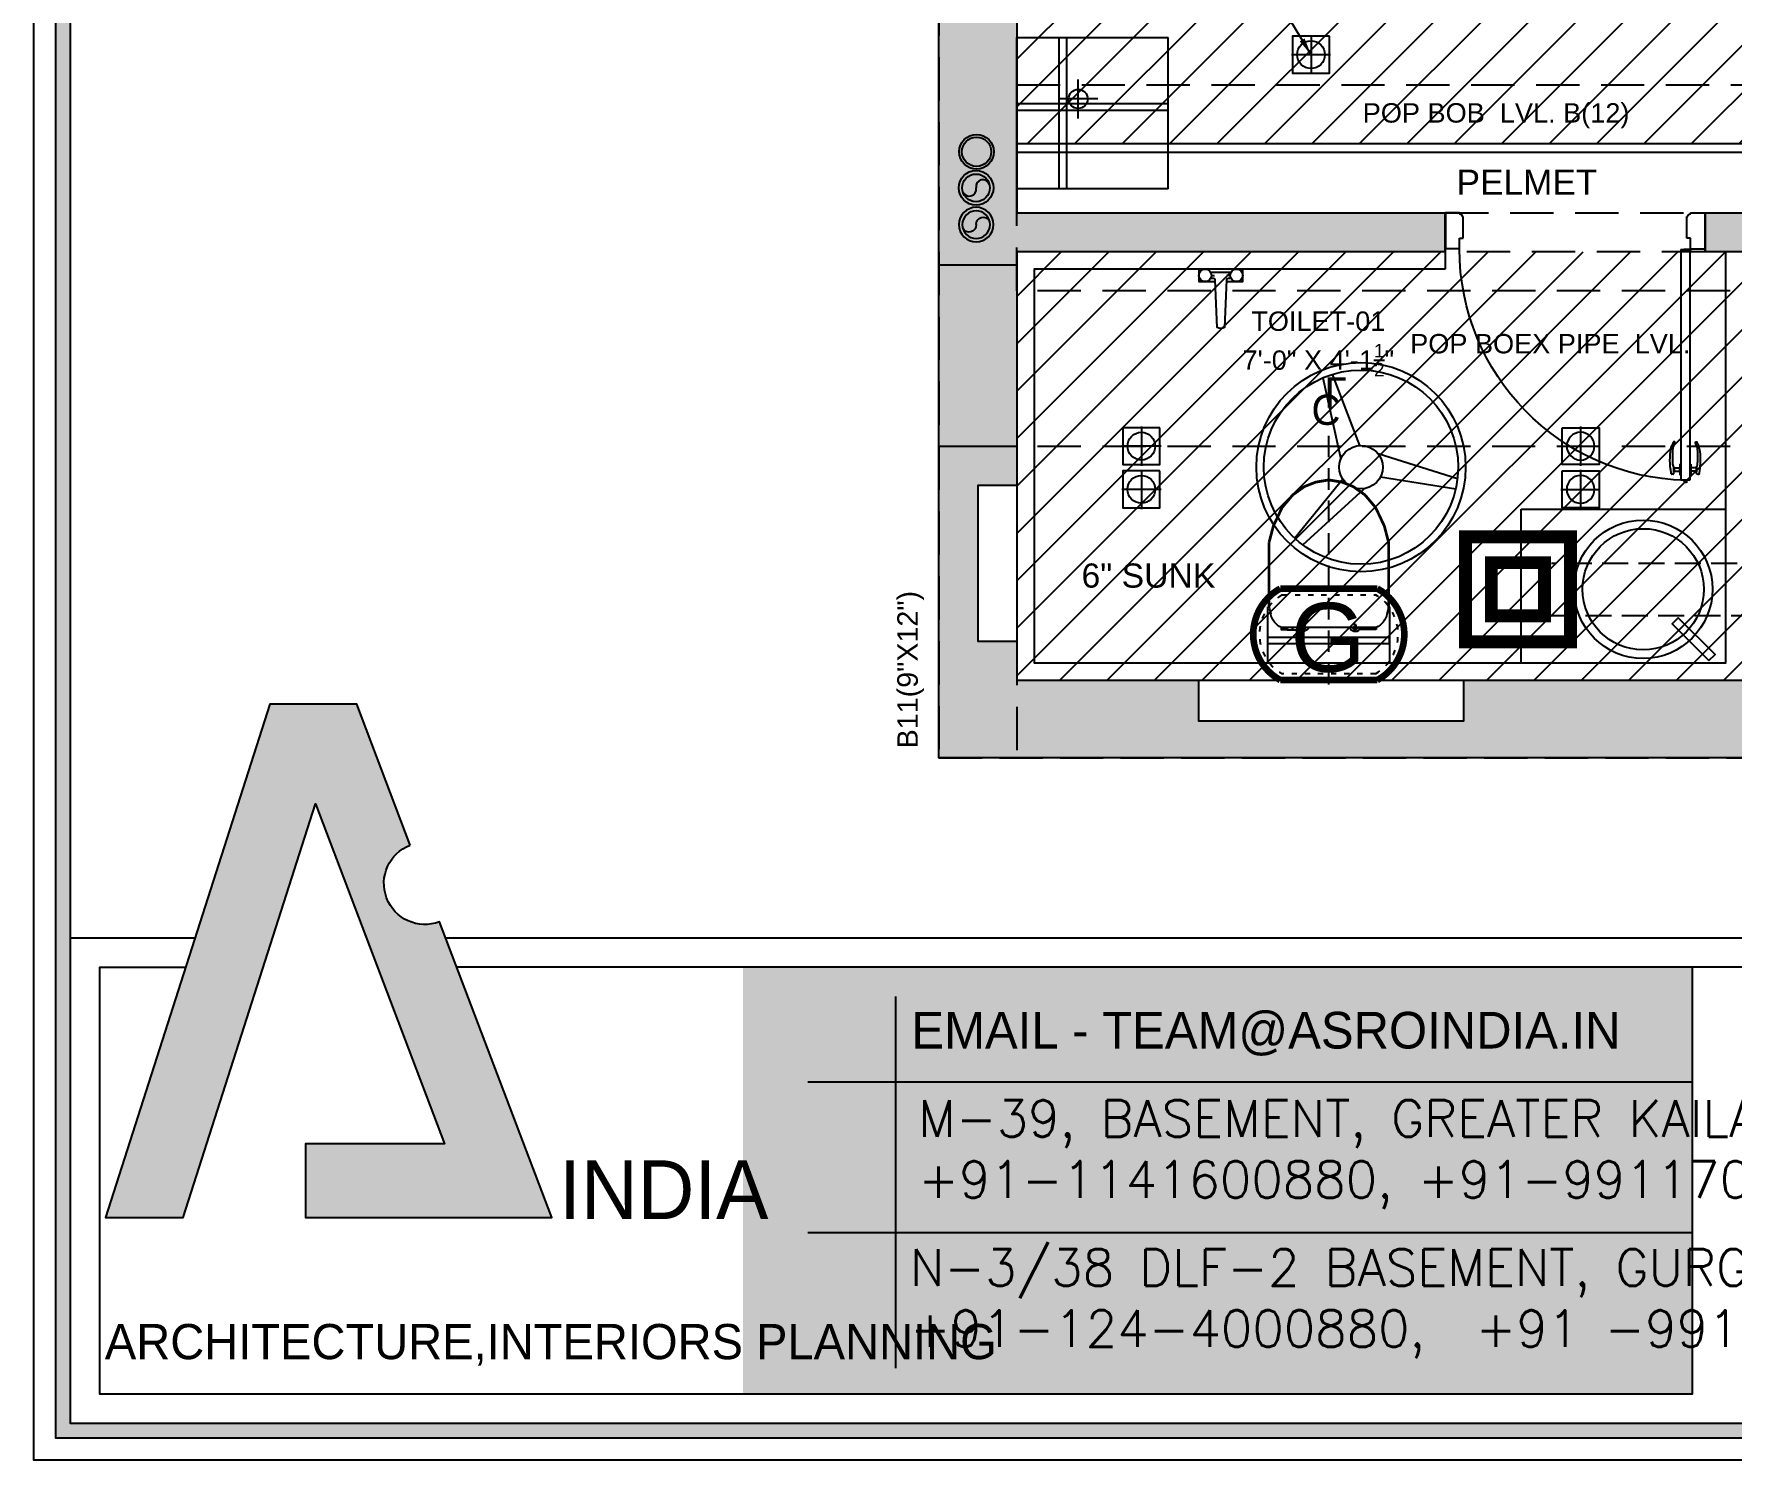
# Model space of a CAD drawing. Extents: x 374263 to 374793, y -84373 to -83661.
# Drawn here: x 374263.5 to 374459.6, y -84372.9 to -84208.1 of the extents above; entities that cross this region are included whole.
import ezdxf
from ezdxf.lldxf.tags import DXFTag

# ---------------------------------------------------------------- set-up
doc = ezdxf.new("R2010")
doc.units = 0
doc.header["$MEASUREMENT"] = 0
for name, pattern in [('ACAD_ISO03W100', [30, 12, -18]), ('CONTINOUS', [0]), ('DASH', [0.35, 0.25, -0.1]), ('DASHED2', [0.375, 0.25, -0.125]), ('HIDDEN', [0.375, 0.25, -0.125])]:
    doc.linetypes.add(name, pattern=pattern)
doc.layers.get('0').update_dxf_attribs({"linetype": 'CONTINUOUS'})
for name, color, linetype in [('_DIMENSION', 190, 'CONTINUOUS'), ('_ELEVATION__18', 6, 'CONTINUOUS'), ('_ELEVATION__30', 5, 'CONTINUOUS'), ('_HATCH_251', 251, 'CONTINUOUS'), ('_HATCH_253', 253, 'CONTINUOUS'), ('_HIDDEN', 2, 'ACAD_ISO03W100'), ('_TEXT', 3, 'CONTINUOUS'), ('BEAM', 7, 'DASH'), ('CEIL-CENTRE_LINE', 144, 'CENTER2'), ('COLUMN', 2, 'CONTINUOUS'), ('DOOR', 32, 'CONTINUOUS'), ('E-POWER', 3, 'CONTINUOUS'), ('FORMAT_BODER', 34, 'CONTINUOUS'), ('FORMAT_TEXT', 34, 'CONTINUOUS'), ('HATCH', 251, 'CONTINUOUS'), ('PL_SOIL_PIPE', 20, 'CONTINUOUS'), ('PLUMBING_FITTINGS', 155, 'CONTINUOUS'), ('TEXT', 3, 'CONTINUOUS'), ('TOILET_FIXTURES', 125, 'CONTINUOUS')]:
    doc.layers.add(name, color=color, linetype=linetype)
doc.styles.add('6_IN', font='arial.ttf', dxfattribs={"height": 6})
doc.styles.add('ABHAY', font='cityb___.ttf', dxfattribs={"height": 8})
doc.styles.add('MOHIT', font='arial.ttf', dxfattribs={"height": 4})
doc.styles.get("Standard").update_dxf_attribs({"font": 'txt_____.ttf'})
doc.styles.add('TEXT', font='arial.ttf', dxfattribs={"height": 5})
tags = doc.linetypes.add('CENTER2', pattern=[1.125, 0.75, -0.125, 0.125, -0.125]).pattern_tags.tags
tags[10:11] = [DXFTag(74, 4), DXFTag(75, 0), DXFTag(340, '0'), DXFTag(46, 1.0), DXFTag(50, 0.0), DXFTag(44, 0.0), DXFTag(45, 0.0)]
tags[8:9] = [DXFTag(74, 4), DXFTag(75, 0), DXFTag(340, '0'), DXFTag(46, 1.0), DXFTag(50, 0.0), DXFTag(44, 0.0), DXFTag(45, 0.0)]
tags[6:7] = [DXFTag(74, 4), DXFTag(75, 0), DXFTag(340, '0'), DXFTag(46, 1.0), DXFTag(50, 0.0), DXFTag(44, 0.0), DXFTag(45, 0.0)]
tags[4:5] = [DXFTag(74, 4), DXFTag(75, 0), DXFTag(340, '0'), DXFTag(46, 1.0), DXFTag(50, 0.0), DXFTag(44, 0.0), DXFTag(45, 0.0)]
doc.dimstyles.new('SCALE_75', dxfattribs={"dimtxt": 4, "dimasz": 2, "dimexe": 1, "dimexo": 0, "dimgap": 0.5, "dimtad": 0, "dimdec": 1, "dimzin": 3, "dimtxsty": 'MOHIT', "dimblk": 'OBLIQUE', "dimcen": -3, "dimclrd": 7, "dimclre": 7, "dimclrt": 256, "dimazin": 3, "dimtfac": 0.5, "dimtdec": 1, "dimtix": 1, "dimtmove": 0, "dimatfit": 3, "dimtolj": 1, "dimtzin": 0})
pattern_1 = [(45, (0, -1374.215838302858), (-2.740038777097872, 2.740038777097872), [])]

# ---------------------------------------------------------------- blocks, each defined once
blk = doc.blocks.new('54TRGF')
at = {"layer": 'HATCH'}
h = blk.add_hatch(color=42, dxfattribs=at)
h.dxf.hatch_style = 1
h.paths.add_polyline_path([(7313.290729255102, 2286.787517202575), (7322.088466456486, 2263.593063431251), (7312.596172928293, 2263.593063431251), (7312.596172928293, 2258.554057077891), (7329.389092749931, 2258.554057077891), (7321.737479895076, 2278.726855670926, -0.9945852108221177), (7319.748951525001, 2283.969434335971), (7316.103398665839, 2293.580611088262), (7310.172785662066, 2293.580611088262), (7298.971063014401, 2258.554057077891), (7304.261482769506, 2258.554057077891)])
at = {"layer": 'FORMAT_BODER'}
blk.add_lwpolyline([(7319.748951525001, 2283.969434335971), (7316.103398665839, 2293.580611088262), (7310.172785662066, 2293.580611088262), (7298.971063014401, 2258.554057077891), (7304.261482769506, 2258.554057077891), (7313.290729255102, 2286.787517202575), (7322.088466456486, 2263.593063431251), (7312.596172928293, 2263.593063431251), (7312.596172928293, 2258.554057077891), (7329.389092749931, 2258.554057077891), (7321.737479895076, 2278.726855670926, -0.9945852108221207)], format="xyb", close=True, dxfattribs=at)
blk = doc.blocks.new('W_C')
at = {"layer": 'TOILET_FIXTURES', "color": 0, "linetype": 'DASHED2', "ltscale": 10}
blk.add_line((76930.99999999997, -182791.5000000001), (76930.99999999997, -182821.5), dxfattribs=at)
at = {"layer": 'TOILET_FIXTURES', "extrusion": (1.22205784014e-05, 1.87020996e-08, 0.9999999999253286)}
for p, q in [((76923.95652173957, -182793.999999999, 8.60753783063e-05), (76923.95652173857, -182800.4695277456, 8.61963720707e-05)), ((76923.95652173957, -182793.999999999, 8.60753783063e-05), (76938.0434782605, -182794.0000000011, -8.60753783074e-05)), ((76938.0434782605, -182794.0000000011, -8.60753783074e-05), (76938.04347825947, -182800.4695277477, -8.5954384543e-05)), ((76936.49315291051, -182798.091752719, -6.70529814524e-05), (76925.59165039148, -182798.0917527172, 6.61696847844e-05)), ((76924.10536490874, -182800.3274194626, 8.43747647169e-05), (76924.29398361118, -182799.6302133218, 8.20566958569e-05)), ((76937.91183730144, -182800.33395942, -8.43481913059e-05), (76937.72321859866, -182799.6302133239, -8.20563231911e-05))]:
    blk.add_line(p, q, dxfattribs=at)
for points, elevation in [([(76937.99213957172, -182796.1736521909), (76923.9565159943, -182796.1736521888), (76923.95651599416, -182796.9662218839), (76937.99213957161, -182796.9662218859)], 0.9367226854038214), ([(76926.19775980865, -182797.8268445524), (76925.52404355502, -182797.8268445523), (76925.52404355493, -182798.091752735), (76926.19775980862, -182798.091752735)], 0.9367226854038208), ([(76926.19775980865, -182797.8268445524), (76926.81610216126, -182797.8268445525), (76926.81610216117, -182798.0917527352), (76926.19775980862, -182798.091752735)], 0.9367226854038208), ([(76926.81610216126, -182797.8268445525), (76927.51750523978, -182797.8268445525), (76927.51750523974, -182798.0917527352), (76926.81610216117, -182798.0917527352)], 0.9367226854038204), ([(76935.27281509068, -182797.8429058157), (76934.54725813086, -182797.8429058155), (76934.54725813081, -182798.0917527362), (76935.27281509066, -182798.0917527364)], 0.9367226854038204), ([(76935.80513324692, -182797.8429058159), (76935.27281509068, -182797.8429058157), (76935.27281509066, -182798.0917527364), (76935.80513324687, -182798.0917527364)], 0.9367226854038208), ([(76936.49314716656, -182797.8429058159), (76935.80513324692, -182797.8429058159), (76935.80513324687, -182798.0917527364), (76936.4931471665, -182798.0917527366)], 0.9367226854038204)]:
    blk.add_lwpolyline(points, close=True, dxfattribs=dict(at, elevation=elevation))
at = {"layer": 'TOILET_FIXTURES', "extrusion": (1.22205784014e-05, 1.87020996e-08, 0.9999999999253286), "const_width": 0.3230591401852507}
for points, elevation in [([(76924.1053591638, -182800.3274194803), (76924.10535916264, -182807.9291317614)], 0.9367226854038208), ([(76924.10535916264, -182807.9291317614), (76924.59828323561, -182809.8091095084), (76925.60712904981, -182811.9464474375), (76926.84464669885, -182813.4116665592), (76928.18322757818, -182814.3634419875), (76929.4980696727, -182814.8842957426), (76931.081920971, -182815.1465199369)], 0.9367226854038212)]:
    blk.add_lwpolyline(points, dxfattribs=dict(at, elevation=elevation))
at = {"layer": 'TOILET_FIXTURES', "extrusion": (1.22205784014e-05, 1.87020996e-08, 0.9999999999253286), "const_width": 0.3230591401852507, "elevation": 0.9367226854038202}
blk.add_lwpolyline([(76937.91183155755, -182800.3274194824), (76937.91183155638, -182807.9249669013, -0.0641941157641644), (76937.91077524843, -182807.9331604468), (76937.41890748231, -182809.8091095103), (76936.41006166743, -182811.9464474392), (76935.172544018, -182813.4116665605), (76933.8339631385, -182814.3634419884), (76932.51912104362, -182814.884295743), (76930.93526974572, -182815.146519937)], format="xyb", dxfattribs=at)
at = {"layer": 'TOILET_FIXTURES', "extrusion": (1.22205784014e-05, 1.87020996e-08, 0.9999999999253286)}
for centre, radius in [((76928.04398853298, -182798.2938576332, 0.9367226854038214), 0.1205079526204136), ((76934.0509267175, -182798.297159632, 0.9367226854038215), 0.1315382488167764)]:
    blk.add_circle(centre, radius, dxfattribs=at)
for centre, radius, start, end in [((76926.40716609386, -182800.0588229607, 0.9367226854038203), 2.156216754448939, 114.1778502743317, 168.5344594617902), ((76928.01281549223, -182798.4489587993, 0.9367226854038205), 0.7952096467459662, 26.69219823938087, 128.5258389671439), ((76928.00948552696, -182798.3622299119, 0.936722685403821), 0.4736652703590666, 34.82209638647618, 145.1779035969845), ((76934.0426665876, -182798.2410837662, 0.9367226854038213), 0.6427739149827633, 38.27730437557205, 166.5661371476442), ((76934.0468132892, -182798.165288733, 0.9367226854038202), 0.3291560389786517, 12.90926341015889, 167.0907365728578), ((76935.610024627, -182800.0588229621, 0.9367226854038211), 2.156216754448939, 11.46554052120333, 65.82214970905258)]:
    blk.add_arc(centre, radius, start, end, dxfattribs=at)
at = {"layer": 'TOILET_FIXTURES', "color": 0, "linetype": 'DASHED2', "ltscale": 10, "char_height": 3.499999999999999, "width": 46.00910087005506, "attachment_point": 1, "style": 'ABHAY'}
for s, insert in [('\\A1;{\\fCentury Gothic|b0|i0|c0|p34;C}', (76928.99999999997, -182821.5)), ('\\A1;{\\fCentury Gothic|b0|i0|c0|p34;L}', (76930.50000000003, -182823.5000000001))]:
    blk.add_mtext(s, dxfattribs=dict(at, insert=insert))
blk = doc.blocks.new('WTRWF')
at = {"layer": 'PLUMBING_FITTINGS', "rotation": 180.0000078334754}
blk.add_blockref('W_C', (422106.4237395412, -345119.4306669388), dxfattribs=at)
blk = doc.blocks.new('HANDLE_')
at = {"color": 25}
for p, q in [((-0.7500000000004547, -1.09139e-11), (0.7500000000004547, 1.09139e-11)), ((-3.842498068636357, -0.8676284369915948), (-3.853216888692712, -0.9166993664020991)), ((-0.7499999999977263, -0.1250000000121645), (-0.7500000000004547, -1.20508e-11)), ((-0.7499999999977263, -0.1250000000121645), (0.7500000000022738, -0.1250000000121645)), ((-0.31193088684131, -0.1339285402199266), (-0.3119308868422195, -0.1250000000121645)), ((0.3032124157793987, -0.9556787557717143), (-0.3032124157766702, -0.9556787557717143)), ((-0.2933930870608492, -0.1524663399978863), (0.2933930870653967, -0.1524663399978863)), ((-0.2499999999986358, -0.902466339997886), (-0.2499999999986358, -0.1524663399978863)), ((-0.2499999999977263, -0.9024663399977724), (0.2500000000022737, -0.9024663399977724)), ((0.2500000000013642, -0.902466339997886), (0.2500000000013642, -0.1524663399977726)), ((0.3032124157793987, -0.9556787557717143), (0.3426731880731495, -0.95135046825294)), ((0.3119308868458575, -0.1339285402199266), (0.3119308868467669, -0.1250000000121645)), ((0.6463932587589625, -1.053500312676419), (0.646393258758053, -1.234952984337382)), ((0.7500000000022738, -0.1250000000121645), (0.7500000000004547, -1.20508e-11))]:
    blk.add_line(p, q, dxfattribs=at)
for centre, radius, start, end in [((-3.778072760740997, -0.9331134917514416), 0.0769159507294752, 167.6781249051478, 262.0686072607006), ((-3.767353940683732, -0.8840425623365034), 0.0769159507294752, 88.24931041742155, 167.6781249085744), ((-0.3009289805590924, -1.419460461631159), 0.4637873270867705, 90.28209423090686, 130.7272898885489), ((-0.2933930870608492, -0.1339285402175392), 0.0185377997804608, 180.0000000073801, 270), ((-0.2499999999986358, -0.9556787557762618), 0.0532124157783414, 90, 179.9999999951015), ((0.2500000000013642, -0.9556787557762618), 0.0532124157783414, 4.8983595e-09, 90), ((0.2933930870653967, -0.1339285402175392), 0.0185377997804608, 270, 359.9999999926198), ((0.415379954731634, -1.423615301906123), 0.477828784213676, 67.39559944381442, 98.75216363580843), ((0.5694773080263076, -1.234952984337155), 0.0769159507294752, 278.1758633467022, 359.9999999994072), ((0.5694773080290361, -1.053500312676192), 0.0769159507294752, 359.9999999998307, 67.39559944375627)]:
    blk.add_arc(centre, radius, start, end, dxfattribs=at)
for points, knots in [([(0.5804156764365871, -1.311087178844559), (0.2404666102843294, -1.359928414367117), (-0.5324436510968554, -1.500316170596986), (-2.807718213423413, -1.583981610057549), (-3.622089301655705, -1.037196674035044), (-3.779623931885451, -1.010556217176142), (-3.788686179886553, -1.009293665094332)], [0.06465077938968, 0.06465077938968, 0.06465077938968, 0.06465077938968, 0.4505205632379475, 1.832325763560979, 2.246212023165044, 2.271789688375158, 2.271789688375158, 2.271789688375158, 2.271789688375158]), ([(-0.6035313947181749, -1.067991453448598), (-0.6098302535333461, -1.068714258614932), (-0.6161585194799954, -1.069431592586282), (-0.7698983168706947, -1.08664164307754), (-0.9305572701600792, -1.099817278792102), (-2.418423520624401, -1.120246660228416), (-2.754086384392849, -1.10592491586908), (-3.055444082143821, -1.039428431763212), (-3.109407603767521, -1.023997047075339), (-3.205341281711751, -0.9890947827407216), (-3.252207411322614, -0.9665128117130732), (-3.367705836836193, -0.9102795760228444), (-3.434128194658569, -0.8767955881079386), (-3.560049150617032, -0.8354699217416055), (-3.607370699731744, -0.8233649423218594), (-3.697280721912193, -0.8102639610380036), (-3.733476652535956, -0.8081261451404771), (-3.765004116617547, -0.8071625141921002)], [0.6671451956050121, 0.6671451956050121, 0.6671451956050121, 0.6671451956050121, 0.6810983110480155, 0.6810983110480155, 1.004570596250969, 1.004570596250969, 1.651515166656878, 1.651515166656878, 1.812419402126525, 1.812419402126525, 1.988170690984935, 1.988170690984935, 2.163921979843344, 2.163921979843344, 2.251194067272754, 2.251194067272754, 2.323653162038147, 2.323653162038147, 2.323653162038147, 2.323653162038147])]:
    blk.add_open_spline(points, degree=3, knots=knots, dxfattribs=at)
blk = doc.blocks.new("D3'")
at = {"layer": 'DOOR', "color": 251}
for p, q in [((-3.364944593389736, 5.08796792857538), (-3.364944593389736, 37.09107455347919)), ((-2.114944593389735, 37.09107455348101), (-3.364944593389736, 37.09107455348101)), ((-2.582151463421723, 37.09107455348101), (-2.582151463421723, 37.42844256444266)), ((-2.114944593389735, 5.08796792857538), (-2.114944593389735, 37.09107455347919)), ((-36.00000000000046, 0), (-36.00000000000046, 5.000000000001818)), ((-34.03367700265244, 5.000000000001818), (-35.99999999999955, 5.000000000001818)), ((-36.00000000000091, 4.750000000000909), (-36, 0.2500000000009095)), ((-36.00000000000091, 4.750000000000909), (-36, 0.2500000000009095)), ((-36.00000000000046, 0.2500000000009095), (-36.00000000000046, 4.750000000000909)), ((-35.5, 5.000000000001818), (-35.5, 5.000000000001818)), ((-34.03367700265244, 5.000000000001818), (-34.03367700265244, 3.500000000001819)), ((-3.364944593389736, 5.08796792857538), (-2.114944593389735, 5.087967928577199)), ((-2.080378661138638, 5.089281034575833), (-2.952244309281923, 5.089281034574012)), ((-2.952244309281923, 5.073297343289596), (-2.952244309281923, 5.089281034574012)), ((-2.082332696775663, 5.073297343291415), (-2.952244309281923, 5.073297343289596)), ((-2.033677002652438, 5.000000000001818), (-2.033677002652438, 3.500000000001819)), ((-2.015983691284418, 5.006948337801077), (-2.015983691284418, 4.137036725293)), ((-2, 5.008902373436285), (-2, 4.137036725293)), ((-2.000000000000909, 5.000000000001818), (0, 5.000000000001818)), ((-0.75, 5.000000000001818), (-0.75, 5.000000000001818)), ((-0.75, 5.000000000001818), (-0.75, 5.000000000001818)), ((0, 0), (0, 5.000000000001818)), ((-4.547e-13, 0.2500000000045475), (-4.547e-13, 4.750000000004545)), ((-9.095e-13, 4.750000000007275), (0, 0.250000000007276)), ((-34.03367700265244, 3.500000000003637), (-33.53367700265244, 3.500000000001819)), ((-33.53367700265244, 3.500000000003637), (-33.53367700265244, 0.500000000003638)), ((-2.033677002652438, 3.500000000003637), (-2.533677002652437, 3.500000000001819)), ((-2.533677002652437, 3.500000000003637), (-2.533677002652437, 0.500000000003638)), ((-2.015983691284418, 4.137036725293), (-2, 4.137036725293)), ((-34.03367700265244, 1.819e-12), (-36.00000000000046, 0)), ((-34.03367700265244, 0.1381389938869688), (-34.03367700265244, 1.819e-12)), ((-33.53367700265244, 0.500000000001819), (-33.67181599653668, 0.500000000001819)), ((-2.533677002652437, 0.500000000001819), (-2.395538008768198, 0.500000000001819)), ((-2.033677002652438, 0.1381389938869688), (-2.033677002652438, 1.819e-12)), ((-2.033677002652438, 1.819e-12), (0, 0))]:
    blk.add_line(p, q, dxfattribs=at)
blk.add_circle((-2.015983691284644, 5.073297343291415), 0.0663490054912472, dxfattribs=at)
for centre, radius, start, end in [((-2.001500999663903, 5.06734061591726), 32.03224678733896, 91.32096415422062, 180.1204516170646), ((-2.582151463421951, 37.09107455348101), 0.3373680109623365, 90, 180), ((-34.03367700265267, 0.500000000001819), 0.3618609855343493, 269.9999999999479, 0), ((-2.033677002652666, 0.500000000001819), 0.3618609855343493, 180, 270.0000000000521)]:
    blk.add_arc(centre, radius, start, end, dxfattribs=at)
at = {"layer": 'DOOR', "color": 251, "extrusion": (0, 0, -1), "zscale": -1, "rotation": 90}
blk.add_blockref('HANDLE_', (3.364944593378821, 35.59107455347919), dxfattribs=at)
at = {"layer": 'DOOR', "color": 251, "rotation": 90}
blk.add_blockref('HANDLE_', (-2.114944593400648, 35.59107455347919), dxfattribs=at)
blk = doc.blocks.new('IUGUR6R')
at = {"layer": 'HATCH'}
h = blk.add_hatch(color=252, dxfattribs=at)
h.dxf.hatch_style = 1
h.paths.add_polyline_path([(363084.4334202962, -82974.44194437326), (363084.4334202956, -82953.44281294192), (363093.4334202956, -82953.44281294192), (363093.4334202962, -82974.44194437326)])
at = {"layer": 'COLUMN', "ltscale": 10}
blk.add_lwpolyline([(363084.4334202962, -82974.44194437326), (363084.4334202956, -82953.44281294192), (363093.4334202956, -82953.44281294192), (363093.4334202962, -82974.44194437326)], close=True, dxfattribs=at)
blk = doc.blocks.new('RF')
at = {"layer": '_ELEVATION__18', "ltscale": 12, "const_width": 1.066210281212989}
blk.add_lwpolyline([(180518.3899854933, -96041.36760216898), (180502.8432171151, -96041.36760216921, -0.5903954171693245), (180502.8432171151, -96026.69798343319), (180518.3899854933, -96026.69798343319, -0.5903954171709516), (180518.3899854933, -96041.36760216898, 0.5903954171709516)], format="xyb", dxfattribs=at)
at = {"layer": '_HATCH_251', "linetype": 'ACAD_ISO03W100', "ltscale": 0.07}
blk.add_lwpolyline([(180518.1236733271, -96040.36760216898), (180503.1095292813, -96040.36760216921, -0.5677755705015859), (180503.1095292813, -96027.69798343319), (180518.1236733271, -96027.69798343319, -0.5677755705028685)], format="xyb", close=True, dxfattribs=at)
at = {"layer": '_TEXT', "insert": (180510.4947465362, -96040.19575134157), "char_height": 11.05446819561627, "width": 125.1391115068804, "attachment_point": 8, "style": '6_IN'}
blk.add_mtext('\\A1;{\\fSwis721 BdOul BT|b0|i0|c0|p82;G}', dxfattribs=at)
blk = doc.blocks.new('YTRYETY')
at = {"layer": 'PL_SOIL_PIPE', "ltscale": 15}
for radius in [1.999999999999999, 1.599999999999999]:
    blk.add_circle((93722.20259649427, -60350.95079915662), radius, dxfattribs=at)
for centre, start, end in [((93722.1349007243, -60350.15177561116), 102.7037645026153, 274.8427124536952), ((93722.27029226428, -60351.74982270207), 282.7037645026154, 94.84271245369528)]:
    blk.add_arc(centre, 0.8018861162721911, start, end, dxfattribs=at)
blk = doc.blocks.new('WASTE')
blk.add_hatch(color=132).paths.add_polyline_path([(0.9731623172859722, -1.196909174849662, 0.8053225441454062), (0.995486700558729, 0.4029350744169343, 0.4183062879604785), (-0.6268376827141529, -1.196909174849688, 0.4101326469305815), (0.9508379340129524, -2.796753424116312, -0.8053225441455412)])
for radius in [1.999999999999999, 1.599999999999999]:
    blk.add_circle((0.9731623172858468, -1.196909174849688), radius)
for centre, start, end in [((0.8097751235716948, -0.3945513710054791), 281.5099872441403, 76.5526600904395), ((1.136549510999997, -1.999266978693901), 101.5099872441403, 256.5526600904395)]:
    blk.add_arc(centre, 0.8188244136928791, start, end)
blk = doc.blocks.new('R_W_P')
h = blk.add_hatch(color=5)
edge = h.paths.add_edge_path()
edge.add_arc((0.5650995811330155, -0.5738365855424205), 1.09365611150203, 46.97891212682749, 148.3522443334496)
edge.add_arc((-1.296937221214949, 0.5738365855370386), 1.09365611150203, 226.9789121268035, 328.3522443334053, ccw=False)
edge.add_arc((-0.365918820044812, 0), 1.692307692307715, 7.665578230314793, 187.6655782302262, ccw=False)
for radius in [2.000000000000025, 1.692307692307715]:
    blk.add_circle((-0.365918820044812, 0), radius)
blk = doc.blocks.new('GTGT')
at = {"layer": '_HATCH_253', "ltscale": 12}
h = blk.add_hatch(color=251, dxfattribs=at)
h.dxf.hatch_style = 1
h.paths.add_polyline_path([(367154.9102368082, -82872.52677304824), (367154.9102368082, -82877.27676515239), (367124.3397711361, -82877.27676554132), (367124.339771136, -82872.52677343717), (367103.2936535343, -82872.52677343716), (367103.29361049, -82868.02677340235), (367098.7931801061, -82868.02677340788), (367098.7931800766, -82850.02590491815), (367103.2934383046, -82850.02590491262), (367103.2931800512, -82823.02720459795), (367103.2931800471, -82823.02677335068), (367152.8030429758, -82823.02677335622), (367152.8030429764, -82818.52677335622), (367103.2930549289, -82818.52677335622), (367103.2930549289, -82703.02677335622), (367189.9697903104, -82703.02677335616), (367189.9697903104, -82698.52677335616), (367178.2930727279, -82698.52677335619), (367178.2930549672, -82598.24072559718), (367173.7930549289, -82598.02434133648), (367173.7930549289, -82698.5261128873), (367098.7937429174, -82698.52611288725), (367098.7930549243, -82557.52677335619), (367115.2930549289, -82557.52677335619), (367115.2930549289, -82553.02677335622), (367103.2930549198, -82553.02677335622), (367102.4044610281, -82496.02677335619), (367169.2930518665, -82496.02677335619), (367169.2930518665, -82553.02676110645), (367151.2930549289, -82553.02677335619), (367151.2930549289, -82557.52677335622), (367173.7930549243, -82557.52677335622), (367173.793054929, -82559.07729268054), (367178.2930549289, -82559.07734643227), (367178.2930447116, -82467.02944128621), (367173.7930549243, -82467.02852750702), (367173.7930549243, -82491.52594530841), (367173.7930549243, -82491.57677335621), (367098.7930552755, -82491.52594530124), (367098.7930549289, -82431.52677335622), (367102.4831685448, -82431.52677335622), (367102.4831685448, -82427.01457387483), (367098.6732821608, -82427.01396078014), (367098.6894921752, -82403.52677335622), (367129.1887950877, -82403.52677335612), (367129.1887950877, -82427.01747047149), (367129.1887950877, -82427.01808356617), (367120.4831685448, -82427.01747047149), (367120.4831685448, -82431.52677335622), (367173.7930549291, -82431.52677335622), (367173.7930549291, -82436.02677335622), (367178.2930549291, -82436.02677335622), (367178.2930549291, -82427.02677335622), (367133.6849342408, -82427.01880709405), (367133.6887945086, -82399.03097262213), (367103.2431451681, -82399.02677335622), (367103.342966418, -82280.02471294171), (367105.7992928159, -82280.02677335622), (367152.9020962794, -82280.02677335622), (367152.9020962794, -82275.52677330651), (367094.2930549289, -82275.52677335622), (367094.2930549289, -82881.52677335622), (367191.719405025, -82881.52677335622), (367191.7194050239, -82868.02677226064), (367187.2194050311, -82868.02677166574), (367187.21940503, -82872.52677284226)])
h = blk.add_hatch(color=251, dxfattribs=at)
h.dxf.hatch_style = 1
h.paths.add_polyline_path([(367191.7194050509, -82823.02677335625), (367195.219408423, -82823.0267733562), (367195.219408423, -82818.52677335624), (367182.8088634778, -82818.52546580766), (367182.8062122584, -82823.02677335622), (367187.219405051, -82823.02677335622), (367187.2194050477, -82850.02677335954), (367191.7194050477, -82850.02677335954)])
at = {"layer": '_HATCH_253', "linetype": 'BYBLOCK'}
for p, q in [((367103.2930549289, -82798.25455651664), (367120.7768323281, -82798.25455651664)), ((367120.7768323281, -82815.73833391581), (367103.2930549289, -82815.73833391581))]:
    blk.add_line(p, q, dxfattribs=at)
at = {"layer": '_HATCH_253'}
for p, q in [((367103.2930549289, -82815.73833391581), (367103.2930549289, -82798.25455651664)), ((367120.7768323281, -82815.73833391581), (367120.7768323281, -82798.25455651664))]:
    blk.add_line(p, q, dxfattribs=at)
at = {"layer": '_HATCH_253', "color": 251, "ltscale": 10}
for p, q in [((367152.8030429761, -82823.02677335622), (367152.8030429761, -82825.02677335622)), ((367103.2933571756, -82845.52559415648), (367094.2933571756, -82845.52559415648))]:
    blk.add_line(p, q, dxfattribs=at)
at = {"layer": '_HATCH_253', "color": 251, "ltscale": 0.2}
for p, q in [((367161.5668302609, -82870.52679466127, 4.06518592e-08), (367161.5668302907, -82852.77679466127, 4.06518592e-08)), ((367161.5668302907, -82852.77679466127, 4.06518592e-08), (367185.2194860401, -82852.77679466127))]:
    blk.add_line(p, q, dxfattribs=at)
at = {"layer": '_HATCH_253', "color": 251, "ltscale": 12}
for points in [[(367191.7194050183, -82872.52677224738), (367191.7194050244, -82872.52677224738), (367191.7194050244, -82881.52677335622), (367094.2930549289, -82881.52677335622), (367094.2930549289, -82275.52677335622)], [(367178.2930549289, -82598.02434133648), (367178.2930727279, -82698.52677335619), (367189.9697903104, -82698.52677335616), (367189.9697903104, -82703.02677335616), (367103.2930549289, -82703.02677335622), (367103.2930549289, -82818.52677335622), (367152.8030429761, -82818.52677335622), (367152.8030429761, -82823.02677335622), (367103.2931800471, -82823.02677335068), (367103.2936535343, -82872.52677343716), (367187.2198785043, -82872.52677222577), (367187.2197850198, -82872.52677226062), (367187.2198785043, -82872.52677226062)], [(367182.8075378681, -82818.52546580756), (367195.219408423, -82818.52677335625), (367195.219408423, -82823.02677335622), (367191.7194050509, -82823.02677335625), (367191.719405051, -82850.02677336203), (367187.219405051, -82850.02677335705), (367187.219405051, -82823.02677335622), (367182.8048874188, -82823.02677335622), (367182.8075378681, -82818.52677335622)], [(367103.2922332013, -82850.02590491262), (367098.7931800766, -82850.02590491815), (367098.7931801061, -82868.02677340787), (367103.2922332013, -82868.02677340234)], [(367154.9102368082, -82872.52677265934), (367154.9102368082, -82877.2767655413), (367124.339771136, -82877.2767655413), (367124.339771136, -82872.52677311646)]]:
    blk.add_lwpolyline(points, dxfattribs=at)
at = {"layer": '_HATCH_253', "linetype": 'BYBLOCK'}
for points in [[(367108.2057605785, -82815.73833391581), (367108.2057605785, -82798.25455651664)], [(367109.0893985918, -82815.73833391581), (367109.0893985918, -82798.25455651664)], [(367120.7768323281, -82805.90412809931), (367103.2930549289, -82805.90412809931)], [(367120.7768323281, -82806.67846199729), (367103.2930549289, -82806.67846199729)]]:
    blk.add_lwpolyline(points, dxfattribs=at)
at = {"layer": '_HATCH_253', "color": 251, "linetype": 'DASHED2', "ltscale": 20}
blk.add_lwpolyline([(367182.8048874188, -82823.02677335622), (367152.8030429761, -82823.02677335622), (367152.8030429761, -82818.52677335622), (367182.8048874188, -82818.52677335622)], close=True, dxfattribs=at)
at = {"layer": '_HATCH_253', "color": 251, "ltscale": 10}
blk.add_lwpolyline([(367152.8030429761, -82825.02677335622), (367105.2927448819, -82825.02677335315), (367105.2936152732, -82870.52677391948), (367185.2194050244, -82870.526772296), (367185.2194050244, -82823.02677335622)], dxfattribs=at)
at = {"layer": '_HATCH_253', "color": 251, "linetype": 'CONTINUOUS'}
for points in [[(367127.5005158636, -82826.47504921848), (367129.3985011832, -82826.47504921848), (367129.3985011832, -82825.75091128735), (367129.3985011832, -82825.02677335622), (367126.8640184247, -82825.02677335622), (367124.3295356671, -82825.02677335622), (367124.3295356671, -82825.75091128735), (367124.3295356671, -82826.47504921848), (367126.2275209858, -82826.47504921848)], [(367125.6807954407, -82825.38884232225), (367128.0472414087, -82825.38884232225)], [(367125.7778115285, -82825.75091128735), (367126.156428519, -82825.75091128735)], [(367127.9502253209, -82825.75091128735), (367127.5716083304, -82825.75091128735)]]:
    blk.add_lwpolyline(points, dxfattribs=at)
blk.add_lwpolyline([(367128.0472414087, -82826.11298025338), (367127.7001938115, -82826.11298025338, 0.3858324810878963), (367127.5200255134, -82826.27632665666), (367127.2947617511, -82831.77255431542, -0.2703142702328672), (367126.4332750992, -82831.77255431542), (367126.208011336, -82826.27632665666, 0.3858324810877332), (367126.027843037, -82826.11298025338), (367125.6807954407, -82826.11298025338)], format="xyb", dxfattribs=at)
at = {"layer": '_HATCH_253', "color": 251, "ltscale": 0.2}
blk.add_lwpolyline([(367183.257353872, -82870.27816442598), (367183.9622282716, -82869.56883228879), (367179.698253429, -82865.31923723893), (367178.9933790294, -82866.02856937613)], close=True, dxfattribs=at)
at = {"layer": '_HATCH_253', "color": 251, "linetype": 'CONTINUOUS'}
for centre in [(367125.0536735983, -82825.75091128735), (367128.6743632521, -82825.75091128735)]:
    blk.add_circle(centre, 0.7241379309748515, dxfattribs=at)
at = {"layer": '_HATCH_253', "color": 251, "ltscale": 0.2}
for radius in [8, 7]:
    blk.add_circle((367175.6612919556, -82862.02495090986), radius, dxfattribs=at)
at = {"layer": '_HATCH_253', "color": 251}
blk.add_blockref('IUGUR6R', (4009.860239345056, 128.9172186576179), dxfattribs=at)
at = {"layer": '_HATCH_253', "color": 251, "extrusion": (0, 0, -1)}
for name, p, xscale, zscale, rotation in [('R_W_P', (-367099.0123107671, -82811.451369525), -0.9999999999999989, -0.9999999999999989, 358.7661657752257), ('YTRYETY', (-417582.9692023973, 16569.55554539133), -1, -1, 84.15017993254243)]:
    blk.add_blockref(name, p, dxfattribs=dict(at, xscale=xscale, zscale=zscale, rotation=rotation))
at = {"layer": '_HATCH_253', "color": 251, "xscale": -0.999999999999998, "rotation": 104.623058545364}
blk.add_blockref('WASTE', (367097.1997480257, -82819.24141660803), dxfattribs=at)
at = {"layer": '_HATCH_253', "color": 251, "ltscale": 10, "xscale": -0.8333333333333075, "yscale": 0.8333333333333075, "zscale": 0.8333333333333075, "rotation": 180}
blk.add_blockref("D3'", (367182.8075378681, -82818.52546580756), dxfattribs=at)
at = {"layer": '_HATCH_253', "color": 251, "xscale": -1}
blk.add_blockref('WTRWF', (712314.7385194355, 79454.91442721554), dxfattribs=at)
at = {"layer": '_HATCH_253', "color": 251, "linetype": 'BYBLOCK', "xscale": 0.7212602148737174, "yscale": 0.7212602148737174, "zscale": 0.7212602148737174}
blk.add_blockref('RF', (236944.2136550167, -13601.70933938173), dxfattribs=at)
at = {"layer": '_HATCH_253', "color": 251, "insert": (367138.1321683364, -82837.42738405679), "char_height": 2.242139876148006, "width": 25.3152430196307, "attachment_point": 8, "style": 'TEXT'}
blk.add_mtext('\\A1;TOILET-01\\P7\'-0" X 4\'-1{\\H0.7x;\\S1/2;}"', dxfattribs=at)
blk = doc.blocks.new('RGTRGH')
at = {"color": 1, "linetype": 'BYBLOCK', "ltscale": 0.1}
for points in [[(158744.3215925709, -136187.0930780449), (158744.3215925709, -136182.5624179317)], [(158746.5869226275, -136184.8277479883), (158742.0562625144, -136184.8277479883)]]:
    blk.add_lwpolyline(points, dxfattribs=at)
blk.add_circle((158744.3215925709, -136184.8277479883), 1.101830244639115, dxfattribs=at)
blk = doc.blocks.new('F_VC_X')
at = {"layer": '_ELEVATION__30', "ltscale": 0.3, "const_width": 1.5}
for points in [[(123990.3676447044, -138379.5061914127), (124002.5127589444, -138379.5061914127), (124002.5127589444, -138391.6513056527), (123990.3676447044, -138391.6513056527)], [(123993.3676447044, -138382.5061914127), (123999.5127589444, -138382.5061914127), (123999.5127589444, -138388.6513056527), (123993.3676447044, -138388.6513056527)]]:
    blk.add_lwpolyline(points, close=True, dxfattribs=at)
blk = doc.blocks.new('CF')
at = {"layer": 'E-POWER'}
for p, q in [((-8.774082959804218, 20.49476412631338), (-4.624768626163132, 1.872461116116028)), ((-0.2910264220117824, 4.98095363345783), (-6.527059153537266, 21.31706797782681)), ((22.13602786118281, -2.648803328534996), (3.933983204784454, 3.068936561983719)), ((-4.168119172201841, -2.74251308899693), (-15.19759282885934, -16.31113302771701)), ((4.459145592903951, -2.238440541586897), (21.72465198434656, -5.005934947148489)), ((-13.36194490359048, -17.84596079825133), (0.6907854140736163, -4.941397675625922))]:
    blk.add_line(p, q, dxfattribs=at)
blk.add_circle((0, 0), 24, dxfattribs=at)
for major_axis, ratio, start_param, end_param in [((-22.29393265486237, 0.0213383880196572), 0.9999999998009174, 3.14254979210089, 9.425735099280477), ((3.528072807996227, 3.528072807996227), 0.9999999999969872, 5.497787143780628, 11.78097245096021)]:
    blk.add_ellipse((0, 0), major_axis=major_axis, ratio=ratio, start_param=start_param, end_param=end_param, dxfattribs=at)
blk = doc.blocks.new('CONCEALED_LIGHTS')
at = {"linetype": 'BYBLOCK', "ltscale": 0.1}
blk.add_lwpolyline([(1575.838858630336, -26814.89776304929), (1579.838858630336, -26814.89776304929), (1579.838858630336, -26810.89776304929), (1575.838858630336, -26810.89776304929)], close=True, dxfattribs=at)
for points in [[(1577.838858630334, -26815.01908339285), (1577.838858630337, -26810.77644270573)], [(1575.717538286775, -26812.89776304929), (1579.960178973895, -26812.89776304929)]]:
    blk.add_lwpolyline(points, dxfattribs=at)
blk.add_circle((1577.838858630336, -26812.89776304929), 1.5, dxfattribs=at)
blk = doc.blocks.new('THRTHTY')
at = {"layer": 'BEAM', "linetype": 'HIDDEN', "ltscale": 20}
for points in [[(374226.0187282221, -82175.62980222626), (374226.0187282221, -82781.6298022392)], [(374384.9260819043, -82787.62987936969), (374384.9260819043, -82745.63000200123), (374235.0184257565, -82745.628623034)], [(374235.0187282221, -82745.72659387985), (374235.0187282221, -82781.6298022392)]]:
    blk.add_lwpolyline(points, dxfattribs=at)
blk.add_lwpolyline([(374235.0186445693, -82727.62808036273), (374235.0184257546, -82703.82864897192), (374384.9291226692, -82703.82864897192), (374384.9291115198, -82727.62866679717)], close=True, dxfattribs=at)
at = {"layer": 'BEAM', "ltscale": 20}
blk.add_lwpolyline([(374226.0187163614, -82781.6298022392), (374323.4450664569, -82781.6298022392), (374323.4450338795, -82787.62980223917), (374457.0523888128, -82787.62996985512), (374457.0523887825, -82781.63017508536), (374466.0187295337, -82781.630186334)], dxfattribs=at)
at = {"layer": 'TEXT', "style": 'TEXT'}
blk.add_text('B11(9"X12")', height=2.372476828180635, rotation=90, dxfattribs=at).set_placement((374223.5890831391, -82780.52232812613))
at = {"layer": 'TEXT', "insert": (374242.5001206049, -82759.15125361728), "char_height": 2.789587674644085, "attachment_point": 1, "style": 'TEXT'}
blk.add_mtext_dynamic_manual_height_columns('6" SUNK', width=33.13605142501183, gutter_width=25, heights=[0], dxfattribs=at)

msp = doc.modelspace()

# ---------------------------------------------------------------- hatches: boundary and pattern name
at = {"layer": '_DIMENSION', "ltscale": 20}
h = msp.add_hatch(dxfattribs=at)
h.set_pattern_fill('ANSI31', color=251, scale=31)
h.set_pattern_definition(pattern_1)
h.paths.add_polyline_path([(374396.0390577912, -84201.75927122725), (374396.0390577912, -84132.25927122688), (374489.7705073653, -84132.25927122688), (374489.7705073653, -84201.75927122725)], flags=16)
h.paths.add_polyline_path([(374392.0390577912, -84209.69493253772), (374512.056255622, -84209.69493253772)], flags=16)
h.paths.add_polyline_path([(374392.0390577912, -84124.32360991639), (374392.0390577912, -84122.9852697525), (374512.0562556219, -84122.98526975253), (374512.056255622, -84124.32360991639)], flags=16)
h.paths.add_polyline_path([(374526.9494319994, -84113.25927122688), (374377.0390577912, -84113.25927122688), (374377.0390577912, -84220.75927122725), (374526.9494319994, -84220.75927122725)])
h = msp.add_hatch(dxfattribs=at)
h.set_pattern_fill('ANSI31', color=251, scale=31)
h.set_pattern_definition(pattern_1)
h.paths.add_polyline_path([(374460.9654079132, -84233.2592724111), (374377.0402431411, -84233.2592724111), (374377.0402431411, -84282.7592713078), (374460.9654079132, -84282.7592713078)])
at = {"layer": 'HATCH'}
h = msp.add_hatch(color=43, dxfattribs=at)
h.dxf.hatch_style = 1
h.paths.add_polyline_path([(374266.0412682334, -83663.76618366918), (374764.2211455237, -83663.76618366918), (374764.2211455237, -84370.36825451953), (374266.0412682334, -84370.36825451953)])
h.paths.add_polyline_path([(374267.735757612, -83665.4606730477), (374762.5266561451, -83665.4606730477), (374762.5266561451, -84368.673765141), (374267.735757612, -84368.673765141)], flags=16)
h = msp.add_hatch(color=43, dxfattribs=at)
h.dxf.hatch_style = 1
h.paths.add_polyline_path([(374345.398000117, -84315.93553454228), (374345.398000117, -84365.2847863839), (374455.0709952072, -84365.2847863839), (374455.0709952072, -84315.93553454228)])

# ---------------------------------------------------------------- linework, layer by layer
at = {"layer": 'BEAM', "color": 2, "linetype": 'CONTINOUS', "ltscale": 12}
for p, q in [((374526.9494319994, -84220.75927122725), (374377.0388306363, -84220.76064952258)), ((374526.9494411935, -84221.7592712272), (374377.0388398304, -84221.76064952253))]:
    msp.add_line(p, q, dxfattribs=at)
at = {"layer": 'BEAM', "color": 12, "ltscale": 12, "elevation": 3.71615888262e-05}
msp.add_lwpolyline([(374438.5557831974, -84275.29381193354), (374472.8721080585, -84275.29381193354), (374472.8721080585, -84269.29381193354), (374438.8332272606, -84269.29381193354)], dxfattribs=at)
at = {"layer": 'FORMAT_BODER'}
for points in [[(374266.0412682334, -83663.76618366918), (374764.2211455237, -83663.76618366918), (374764.2211455237, -84370.36825451953), (374266.0412682334, -84370.36825451953)], [(374267.735757612, -83665.4606730477), (374762.5266561451, -83665.4606730477), (374762.5266561451, -84368.673765141), (374267.735757612, -84368.673765141)]]:
    msp.add_lwpolyline(points, close=True, dxfattribs=at)
for points in [[(374267.735757612, -84312.54655578524), (374282.1126178226, -84312.54655578524)], [(374311.0468395589, -84312.54655578524), (374762.5266561451, -84312.54655578524)], [(374455.0709952072, -84315.93553454232), (374455.0709952072, -84365.28478638393), (374271.1247363691, -84365.28478638393), (374271.1247363691, -84315.93553454232), (374281.0288000972, -84315.93553454232)], [(374762.5266561451, -84315.93553454232), (374312.3322910198, -84315.93553454232)]]:
    msp.add_lwpolyline(points, dxfattribs=at)
at = {"layer": 'FORMAT_TEXT'}
msp.add_lwpolyline([(374263.4995341657, -83661.22444960134), (374766.7628795915, -83661.22444960134), (374766.7628795915, -84372.90998858734), (374263.4995341657, -84372.90998858734)], close=True, dxfattribs=at)
for points in [[(374363.0382182372, -84319.32451329939), (374363.0382182372, -84362.28833590701)], [(374352.9131387502, -84329.18263709707), (374455.0709952072, -84329.18263709707)], [(374352.9131387502, -84346.61715852501), (374455.0709952072, -84346.61715852501)]]:
    msp.add_lwpolyline(points, dxfattribs=at)

# ---------------------------------------------------------------- block references
at = {"layer": '_DIMENSION'}
msp.add_blockref('GTGT', (7273.74600286223, -1410.23249787066), dxfattribs=at)
at = {"layer": '_ELEVATION__30'}
msp.add_blockref('F_VC_X', (250438.4982586376, 54113.3198725527), dxfattribs=at)
at = {"layer": '_HIDDEN', "linetype": 'BYBLOCK', "yscale": 1.06788682975941, "zscale": 1.06788682975941, "rotation": 180}
for p, xscale in [((376095.9923944051, -112843.6140829427), 1.06788682975941), ((376076.3944705882, -112888.8595379525), 1.06788682975941), ((372757.2216676474, -112888.8595379525), -1.06788682975941), ((376076.3944705882, -112893.8595379525), 1.06788682975941), ((372757.2216676474, -112893.8595379525), -1.06788682975941)]:
    msp.add_blockref('CONCEALED_LIGHTS', p, dxfattribs=dict(at, xscale=xscale))
at = {"layer": 'CEIL-CENTRE_LINE', "ltscale": 25, "xscale": 0.5035773940340078, "yscale": 0.5035773940340078, "zscale": 0.5035773940340078}
msp.add_blockref('CF', (374416.8080691178, -84258.14892953343), dxfattribs=at)
at = {"layer": 'FORMAT_BODER', "xscale": 1.694489378538051, "yscale": 1.694489378538051, "zscale": 1.694489378538051}
msp.add_blockref('54TRGF', (361903.7413213209, -88171.98182532808), dxfattribs=at)
at = {"layer": 'TEXT'}
for name, p in [('THRTHTY', (142.020341429743, -1510.129469000618)), ('RGTRGH', (215639.8148339081, 51969.23784301341))]:
    msp.add_blockref(name, p, dxfattribs=at)

# ---------------------------------------------------------------- texts
at = {"layer": '_TEXT', "ltscale": 12, "attachment_point": 1, "style": '6_IN'}
for s, width, gutter_width, heights, insert, char_height in [('\\A1;POP BOB  LVL. B(12)', 34.80831971380099, 11.21149809848768, [2.941297522972962], (374417.0088411591, -84216.07954898501), 2.242299619697536), ('\\A1;PELMET', 45.15216526784552, 14.54317298867895, [3.815350840004041], (374427.8523749872, -84223.76098252485), 2.908634597735789), ('\\A1; POP BOEX PIPE  LVL. ', 34.80831971380099, 11.21149809848768, [2.941297522972962], (374421.6189171447, -84242.75458460863), 2.242299619697536)]:
    msp.add_mtext_dynamic_manual_height_columns(s, width=width, gutter_width=gutter_width, heights=heights, dxfattribs=dict(at, insert=insert, char_height=char_height))
at = {"layer": 'FORMAT_TEXT', "width": 362.0554863719011, "attachment_point": 1}
for s, insert, char_height in [('{\\fMistral|b0|i0|c0|p66;EMAIL - TEAM@ASROINDIA.IN}', (374364.8721039315, -84321.10533247121), 4.236223446345129), (' M-39, BASEMENT, GREATER KAILASH-2, DELHI  \\P +91-1141600880, +91-9911704805           ', (374362.7477362252, -84331.29590796612), 4.236223446345129), ('{\\fMistral|b0|i0|c0|p66;INDIA}', (374324.1791220138, -84338.26718272544), 6.777957514152206), ('N-3/38 DLF-2 BASEMENT, GURGAON                        \\P+91-124-4000880,  +91 -9911704805                                                          ', (374364.6803511363, -84348.53632630616), 4.236223446345129), ('{\\fMistral|b0|i0|c0|p66;ARCHITECTURE,INTERIORS PLANNING}', (374271.6918006858, -84357.18274403544), 4.066774508491323)]:
    msp.add_mtext(s, dxfattribs=dict(at, insert=insert, char_height=char_height))

# ---------------------------------------------------------------- leaders
at = {"layer": '_TEXT', "ltscale": 12}
msp.add_leader([(374411.0390577912, -84210.47369409687), (374407.0390577912, -84203.81751237609), (374348.9086197394, -84203.81751237609)], dimstyle='SCALE_75', override={"dimgap": 0.5, "dimtad": 0, "dimtmove": 1, "dimarcsym": 1}, dxfattribs=at)

doc.saveas('drawing.dxf')
